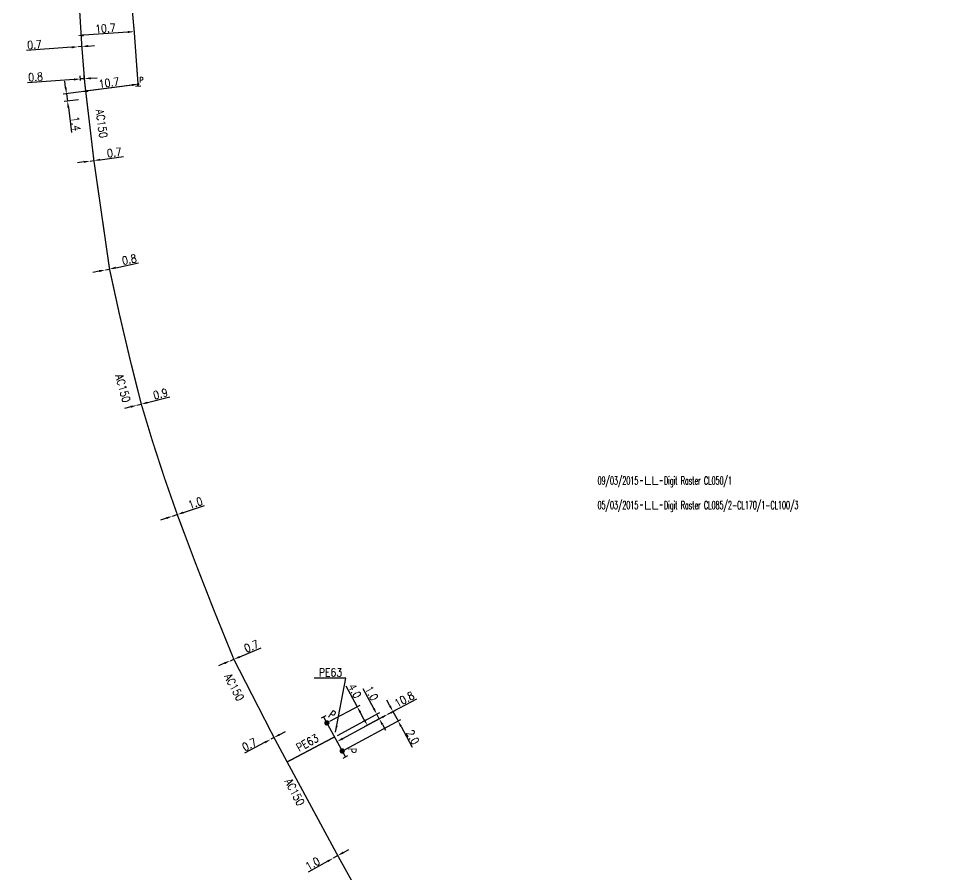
# Model space of a CAD drawing. Header units: millimetres. Extents: x 149996 to 151004, y 126998 to 128018.
# Drawn here: x 150401.1 to 150577.7, y 127441.6 to 127601.9 of the extents above; entities that cross this region are included whole.
import ezdxf
from ezdxf.enums import TextEntityAlignment as Align

# ---------------------------------------------------------------- set-up
doc = ezdxf.new("R2010")
doc.units = ezdxf.units.MM
doc.header["$PDMODE"] = 34
doc.linetypes.add('L_25_AP', pattern=[2000, 1000, 1000])
doc.linetypes.add('L_25_PE', pattern=[2000, 1000, 1000])
doc.layers.get('0').update_dxf_attribs({"linetype": 'CONTINUOUS'})
doc.layers.get('DEFPOINTS').update_dxf_attribs({"linetype": 'CONTINUOUS'})
for name, color, linetype in [('L_150', 1, 'CONTINUOUS'), ('L_300', 7, 'CONTINUOUS'), ('L_340', 7, 'CONTINUOUS')]:
    doc.layers.add(name, color=color, linetype=linetype)
doc.styles.add('G_ROMANS', font='ROMANS.SHX', dxfattribs={"width": 0.75})
doc.styles.get("Standard").update_dxf_attribs({"font": 'romans.shx', "width": 0.85})
doc.dimstyles.get("Standard").update_dxf_attribs({"dimtxt": 1.5, "dimasz": 1.2, "dimexe": 0.625, "dimexo": 0.625, "dimgap": 0.25, "dimtad": 1, "dimdec": 1, "dimzin": 0, "dimdsep": 46, "dimtxsty": 'Standard', "dimcen": -0.5, "dimadec": 0, "dimazin": 0, "dimtfac": 1, "dimtdec": 1, "dimtmove": 0, "dimatfit": 3, "dimfxl": 0, "dimtolj": 1, "dimtzin": 0, "dimarcsym": 0})

# ---------------------------------------------------------------- blocks, each defined once
blk = doc.blocks.new('GIS_MODF')
at = {"color": 0, "linetype": 'Continuous', "flags": 128}
for points in [[(-2.18, -0.01), (-1.68, -0.01)], [(1.52, -0.01), (2.02, -0.01)]]:
    blk.add_lwpolyline(points, dxfattribs=at)
at = {"color": 0, "linetype": 'Continuous', "width": 0.5}
blk.add_attdef('DATE', text='', height=1.5, dxfattribs=at).set_placement((-2.5, -0.8), align=Align.RIGHT)
at = {"color": 0, "linetype": 'Continuous', "width": 1.771291}
blk.add_attdef('USER', text='', height=1.5, dxfattribs=at).set_placement((-1.51, -0.8), (1.28, -0.8), align=Align.FIT)
at = {"color": 0, "linetype": 'Continuous', "width": 0.5}
blk.add_attdef('DESC', (2.29, -0.8), '', height=1.5, dxfattribs=at)
blk = doc.blocks.new('*D834')
at = {"layer": 'DEFPOINTS', "color": 0, "linetype": 'Continuous', "transparency": 16777216}
for p in [(150412.2, 127596.65), (150412.2, 127596.65), (150412.9, 127596.7)]:
    blk.add_point(p, dxfattribs=at)
at = {"layer": 'L_150', "color": 0, "linetype": 'Continuous', "lineweight": -2, "transparency": 16777216}
for p, q in [((150414.1, 127596.79), (150415.29, 127596.87)), ((150411, 127596.56), (150402.52, 127595.93)), ((150412.9, 127596.7), (150412.2, 127596.65))]:
    blk.add_line(p, q, dxfattribs=at)
at = {"layer": 'L_150', "color": 0, "linetype": 'Continuous', "transparency": 16777216}
for points in [[(150414.08, 127596.99), (150414.11, 127596.59), (150412.9, 127596.7)], [(150410.99, 127596.76), (150411.02, 127596.36), (150412.2, 127596.65)]]:
    blk.add_solid(points, dxfattribs=at)
at = {"layer": 'L_150', "color": 0, "linetype": 'Continuous', "transparency": 16777216, "insert": (150404.03, 127597.05), "char_height": 1.5, "attachment_point": 5, "rotation": 4.2062}
blk.add_mtext('\\A1;0.7', dxfattribs=at)
blk = doc.blocks.new('*D835')
at = {"layer": 'DEFPOINTS', "color": 0, "linetype": 'Continuous', "transparency": 16777216}
for p in [(150412.64, 127590.62), (150413.46, 127589.75), (150412.71, 127589.7)]:
    blk.add_point(p, dxfattribs=at)
at = {"layer": 'L_150', "color": 0, "linetype": 'Continuous', "lineweight": -2, "transparency": 16777216}
for p, q in [((150411.45, 127590.53), (150402.73, 127589.89)), ((150412.67, 127590.32), (150412.6, 127591.24)), ((150413.39, 127590.67), (150412.64, 127590.62)), ((150413.41, 127590.37), (150413.35, 127591.29)), ((150414.59, 127590.76), (150415.79, 127590.85))]:
    blk.add_line(p, q, dxfattribs=at)
at = {"layer": 'L_150', "color": 0, "linetype": 'Continuous', "transparency": 16777216}
for points in [[(150411.43, 127590.73), (150411.46, 127590.33), (150412.64, 127590.62)], [(150414.57, 127590.96), (150414.6, 127590.56), (150413.39, 127590.67)]]:
    blk.add_solid(points, dxfattribs=at)
at = {"layer": 'L_150', "color": 0, "linetype": 'Continuous', "transparency": 16777216, "insert": (150404.23, 127591), "char_height": 1.5, "attachment_point": 5, "rotation": 4.2062}
blk.add_mtext('\\A1;0.8', dxfattribs=at)
blk = doc.blocks.new('*D836')
at = {"layer": 'DEFPOINTS', "color": 0, "linetype": 'Continuous', "transparency": 16777216}
for p in [(150414.46, 127575.24), (150414.46, 127575.24), (150415.16, 127575.33)]:
    blk.add_point(p, dxfattribs=at)
at = {"layer": 'L_150', "color": 0, "linetype": 'Continuous', "lineweight": -2, "transparency": 16777216}
for p, q in [((150416.35, 127575.48), (150420.68, 127576.06)), ((150413.27, 127575.08), (150412.08, 127574.92)), ((150414.46, 127575.24), (150415.16, 127575.33))]:
    blk.add_line(p, q, dxfattribs=at)
at = {"layer": 'L_150', "color": 0, "linetype": 'Continuous', "transparency": 16777216}
for points in [[(150416.32, 127575.68), (150416.37, 127575.29), (150415.16, 127575.33)], [(150413.25, 127575.28), (150413.3, 127574.88), (150414.46, 127575.24)]]:
    blk.add_solid(points, dxfattribs=at)
at = {"layer": 'L_150', "color": 0, "linetype": 'Continuous', "transparency": 16777216, "insert": (150418.98, 127576.84), "char_height": 1.5, "attachment_point": 5, "rotation": 7.5031}
blk.add_mtext('\\A1;0.7', dxfattribs=at)
blk = doc.blocks.new('*D837')
at = {"layer": 'DEFPOINTS', "color": 0, "linetype": 'Continuous', "transparency": 16777216}
for p in [(150417.31, 127554.84), (150417.31, 127554.84), (150418.09, 127555)]:
    blk.add_point(p, dxfattribs=at)
at = {"layer": 'L_150', "color": 0, "linetype": 'Continuous', "lineweight": -2, "transparency": 16777216}
for p, q in [((150416.13, 127554.59), (150414.96, 127554.35)), ((150417.31, 127554.84), (150418.09, 127555)), ((150419.26, 127555.25), (150423.54, 127556.14))]:
    blk.add_line(p, q, dxfattribs=at)
at = {"layer": 'L_150', "color": 0, "linetype": 'Continuous', "transparency": 16777216}
for points in [[(150416.09, 127554.79), (150416.17, 127554.4), (150417.31, 127554.84)], [(150419.22, 127555.44), (150419.31, 127555.05), (150418.09, 127555)]]:
    blk.add_solid(points, dxfattribs=at)
at = {"layer": 'L_150', "color": 0, "linetype": 'Continuous', "transparency": 16777216, "insert": (150421.79, 127556.79), "char_height": 1.5, "attachment_point": 5, "rotation": 11.7753}
blk.add_mtext('\\A1;0.8', dxfattribs=at)
blk = doc.blocks.new('*D838')
at = {"layer": 'DEFPOINTS', "color": 0, "linetype": 'Continuous', "transparency": 16777216}
for p in [(150423.21, 127529.46), (150423.21, 127529.46), (150424.04, 127529.67)]:
    blk.add_point(p, dxfattribs=at)
at = {"layer": 'L_150', "color": 0, "linetype": 'Continuous', "lineweight": -2, "transparency": 16777216}
for p, q in [((150425.2, 127529.97), (150429.38, 127531.03)), ((150422.05, 127529.17), (150420.89, 127528.87)), ((150423.21, 127529.46), (150424.04, 127529.67))]:
    blk.add_line(p, q, dxfattribs=at)
at = {"layer": 'L_150', "color": 0, "linetype": 'Continuous', "transparency": 16777216}
for points in [[(150425.15, 127530.16), (150425.25, 127529.77), (150424.04, 127529.67)], [(150422, 127529.36), (150422.1, 127528.97), (150423.21, 127529.46)]]:
    blk.add_solid(points, dxfattribs=at)
at = {"layer": 'L_150', "color": 0, "linetype": 'Continuous', "transparency": 16777216, "insert": (150427.63, 127531.61), "char_height": 1.5, "attachment_point": 5, "rotation": 14.2206}
blk.add_mtext('\\A1;0.9', dxfattribs=at)
blk = doc.blocks.new('*D839')
at = {"layer": 'DEFPOINTS', "color": 0, "linetype": 'Continuous', "transparency": 16777216}
for p in [(150429.88, 127508.68), (150429.88, 127508.68), (150430.78, 127508.98)]:
    blk.add_point(p, dxfattribs=at)
at = {"layer": 'L_150', "color": 0, "linetype": 'Continuous', "lineweight": -2, "transparency": 16777216}
for p, q in [((150431.92, 127509.36), (150435.9, 127510.68)), ((150429.88, 127508.68), (150430.78, 127508.98)), ((150428.74, 127508.3), (150427.61, 127507.92))]:
    blk.add_line(p, q, dxfattribs=at)
at = {"layer": 'L_150', "color": 0, "linetype": 'Continuous', "transparency": 16777216}
for points in [[(150428.68, 127508.49), (150428.81, 127508.11), (150429.88, 127508.68)], [(150431.86, 127509.55), (150431.99, 127509.17), (150430.78, 127508.98)]]:
    blk.add_solid(points, dxfattribs=at)
at = {"layer": 'L_150', "color": 0, "linetype": 'Continuous', "transparency": 16777216, "insert": (150434.16, 127511.16), "char_height": 1.5, "attachment_point": 5, "rotation": 18.4354}
blk.add_mtext('\\A1;1.0', dxfattribs=at)
blk = doc.blocks.new('*D840')
at = {"layer": 'DEFPOINTS', "color": 0, "linetype": 'Continuous', "transparency": 16777216}
for p in [(150440.74, 127481.58), (150440.74, 127481.58), (150441.38, 127481.85)]:
    blk.add_point(p, dxfattribs=at)
at = {"layer": 'L_150', "color": 0, "linetype": 'Continuous', "lineweight": -2, "transparency": 16777216}
for p, q in [((150442.49, 127482.31), (150446.52, 127483.99)), ((150439.63, 127481.12), (150438.52, 127480.65)), ((150440.74, 127481.58), (150441.38, 127481.85))]:
    blk.add_line(p, q, dxfattribs=at)
at = {"layer": 'L_150', "color": 0, "linetype": 'Continuous', "transparency": 16777216}
for points in [[(150442.41, 127482.49), (150442.57, 127482.12), (150441.38, 127481.85)], [(150439.55, 127481.3), (150439.71, 127480.93), (150440.74, 127481.58)]]:
    blk.add_solid(points, dxfattribs=at)
at = {"layer": 'L_150', "color": 0, "linetype": 'Continuous', "transparency": 16777216, "insert": (150444.68, 127484.3), "char_height": 1.5, "attachment_point": 5, "rotation": 22.649}
blk.add_mtext('\\A1;0.7', dxfattribs=at)
blk = doc.blocks.new('*D841')
at = {"layer": 'DEFPOINTS', "color": 0, "linetype": 'Continuous', "transparency": 16777216}
for p in [(150448.29, 127466.85), (150448.29, 127466.85), (150448.91, 127467.18)]:
    blk.add_point(p, dxfattribs=at)
at = {"layer": 'L_150', "color": 0, "linetype": 'Continuous', "lineweight": -2, "transparency": 16777216}
for p, q in [((150449.97, 127467.74), (150451.03, 127468.31)), ((150447.23, 127466.29), (150443.37, 127464.23)), ((150448.91, 127467.18), (150448.29, 127466.85))]:
    blk.add_line(p, q, dxfattribs=at)
at = {"layer": 'L_150', "color": 0, "linetype": 'Continuous', "transparency": 16777216}
for points in [[(150449.87, 127467.92), (150450.06, 127467.57), (150448.91, 127467.18)], [(150447.14, 127466.46), (150447.32, 127466.11), (150448.29, 127466.85)]]:
    blk.add_solid(points, dxfattribs=at)
at = {"layer": 'L_150', "color": 0, "linetype": 'Continuous', "transparency": 16777216, "insert": (150444.3, 127465.86), "char_height": 1.5, "attachment_point": 5, "rotation": 28.0261}
blk.add_mtext('\\A1;0.7', dxfattribs=at)
blk = doc.blocks.new('*D842')
at = {"layer": 'DEFPOINTS', "color": 0, "linetype": 'Continuous', "transparency": 16777216}
for p in [(150470.24, 127471.54), (150470.24, 127471.54), (150460.73, 127466.42)]:
    blk.add_point(p, dxfattribs=at)
at = {"layer": 'L_150', "color": 0, "linetype": 'Continuous', "lineweight": -2, "transparency": 16777216}
for p, q in [((150470.24, 127471.54), (150475.66, 127474.46)), ((150461.79, 127466.99), (150469.18, 127470.98))]:
    blk.add_line(p, q, dxfattribs=at)
at = {"layer": 'L_150', "color": 0, "linetype": 'Continuous', "transparency": 16777216}
for points in [[(150469.09, 127471.15), (150469.28, 127470.8), (150470.24, 127471.54)], [(150461.69, 127467.17), (150461.88, 127466.81), (150460.73, 127466.42)]]:
    blk.add_solid(points, dxfattribs=at)
at = {"layer": 'L_150', "color": 0, "linetype": 'Continuous', "transparency": 16777216, "insert": (150473.33, 127474.35), "char_height": 1.5, "attachment_point": 5, "rotation": 28.3245}
blk.add_mtext('\\A1;10.8', dxfattribs=at)
blk = doc.blocks.new('*D843')
at = {"layer": 'DEFPOINTS', "color": 0, "linetype": 'Continuous', "transparency": 16777216}
for p in [(150470.24, 127471.54), (150458.81, 127469.93), (150466.38, 127469.47)]:
    blk.add_point(p, dxfattribs=at)
at = {"layer": 'L_300', "color": 0, "linetype": 'Continuous', "lineweight": -2, "transparency": 16777216}
for p, q in [((150464.48, 127472.99), (150462.41, 127476.83)), ((150459.36, 127470.23), (150465.03, 127473.28)), ((150465.81, 127470.52), (150465.05, 127471.93)), ((150469.69, 127471.25), (150465.83, 127469.17))]:
    blk.add_line(p, q, dxfattribs=at)
at = {"layer": 'L_300', "color": 0, "linetype": 'Continuous', "transparency": 16777216}
for points in [[(150465.23, 127472.03), (150464.88, 127471.84), (150464.48, 127472.99)], [(150465.99, 127470.62), (150465.64, 127470.43), (150466.38, 127469.47)]]:
    blk.add_solid(points, dxfattribs=at)
at = {"layer": 'L_300', "color": 0, "linetype": 'Continuous', "transparency": 16777216, "insert": (150464.04, 127475.91), "char_height": 1.5, "attachment_point": 5, "rotation": 298.3245}
blk.add_mtext('\\A1;4.0', dxfattribs=at)
blk = doc.blocks.new('*D844')
at = {"layer": 'DEFPOINTS', "color": 0, "linetype": 'Continuous', "transparency": 16777216}
for p in [(150470.24, 127471.54), (150471.19, 127472.06), (150461.69, 127464.67)]:
    blk.add_point(p, dxfattribs=at)
at = {"layer": 'L_300', "color": 0, "linetype": 'Continuous', "lineweight": -2, "transparency": 16777216}
for p, q in [((150470.62, 127473.11), (150470.05, 127474.17)), ((150470.79, 127471.84), (150471.74, 127472.35)), ((150471.19, 127472.06), (150472.14, 127470.3)), ((150462.24, 127464.96), (150472.69, 127470.59)), ((150472.71, 127469.24), (150474.78, 127465.39))]:
    blk.add_line(p, q, dxfattribs=at)
at = {"layer": 'L_300', "color": 0, "linetype": 'Continuous', "transparency": 16777216}
for points in [[(150470.8, 127473.21), (150470.45, 127473.02), (150471.19, 127472.06)], [(150472.89, 127469.34), (150472.53, 127469.15), (150472.14, 127470.3)]]:
    blk.add_solid(points, dxfattribs=at)
at = {"layer": 'L_300', "color": 0, "linetype": 'Continuous', "transparency": 16777216, "insert": (150474.91, 127467.26), "char_height": 1.5, "attachment_point": 5, "rotation": 298.3245}
blk.add_mtext('\\A1;2.0', dxfattribs=at)
blk = doc.blocks.new('*D845')
at = {"layer": 'DEFPOINTS', "color": 0, "linetype": 'Continuous', "transparency": 16777216}
for p in [(150470.24, 127471.54), (150468.64, 127470.68), (150460.25, 127467.3)]:
    blk.add_point(p, dxfattribs=at)
at = {"layer": 'L_150', "color": 0, "linetype": 'Continuous', "lineweight": -2, "transparency": 16777216}
for p, q in [((150467.6, 127472.62), (150465.61, 127476.31)), ((150460.8, 127467.59), (150468.72, 127471.86)), ((150468.64, 127470.68), (150468.17, 127471.56)), ((150469.69, 127471.25), (150468.09, 127470.39)), ((150469.21, 127469.63), (150469.78, 127468.57))]:
    blk.add_line(p, q, dxfattribs=at)
at = {"layer": 'L_150', "color": 0, "linetype": 'Continuous', "transparency": 16777216}
for points in [[(150467.78, 127472.72), (150467.42, 127472.53), (150468.17, 127471.56)], [(150469.39, 127469.72), (150469.04, 127469.53), (150468.64, 127470.68)]]:
    blk.add_solid(points, dxfattribs=at)
at = {"layer": 'L_150', "color": 0, "linetype": 'Continuous', "transparency": 16777216, "insert": (150467.2, 127475.47), "char_height": 1.5, "attachment_point": 5, "rotation": 298.3245}
blk.add_mtext('\\A1;1.0', dxfattribs=at)
blk = doc.blocks.new('*D848')
at = {"layer": 'DEFPOINTS', "color": 0, "linetype": 'Continuous', "transparency": 16777216}
for p in [(150460.85, 127445.05), (150460.02, 127444.58), (150460.02, 127444.58)]:
    blk.add_point(p, dxfattribs=at)
at = {"layer": 'L_150', "color": 0, "linetype": 'Continuous', "lineweight": -2, "transparency": 16777216}
for p, q in [((150460.85, 127445.05), (150460.02, 127444.58)), ((150461.9, 127445.63), (150462.94, 127446.22)), ((150458.98, 127443.99), (150455.33, 127441.93))]:
    blk.add_line(p, q, dxfattribs=at)
at = {"layer": 'L_150', "color": 0, "linetype": 'Continuous', "transparency": 16777216}
for points in [[(150461.8, 127445.81), (150462, 127445.46), (150460.85, 127445.05)], [(150458.88, 127444.16), (150459.08, 127443.82), (150460.02, 127444.58)]]:
    blk.add_solid(points, dxfattribs=at)
at = {"layer": 'L_150', "color": 0, "linetype": 'Continuous', "transparency": 16777216, "insert": (150456.14, 127443.54), "char_height": 1.5, "attachment_point": 5, "rotation": 29.3876}
blk.add_mtext('\\A1;1.0', dxfattribs=at)
blk = doc.blocks.new('L_300_12')
at = {"color": 0, "linetype": 'Continuous', "const_width": 0.497, "flags": 128}
blk.add_lwpolyline([(-0.25, 0, 1), (0.25, 0, 1)], format="xyb", close=True, dxfattribs=at)
at = {"color": 0, "linetype": 'Continuous', "style": 'G_ROMANS', "width": 0.75}
blk.add_text('P', height=1.5, dxfattribs=at).set_placement((0, 1.85), align=Align.MIDDLE)
at = {"color": 0, "linetype": 'Continuous', "style": 'G_ROMANS', "width": 0.75, "flags": 3}
for tag, p in [('DEF_LEG', (0, -5)), ('DEF_COUP', (0, -7.5)), ('DEF_TYPE', (0, -10))]:
    blk.add_attdef(tag, text='', height=1.2, dxfattribs=at).set_placement(p, align=Align.MIDDLE)
blk = doc.blocks.new('L_340_07')
at = {"color": 0, "linetype": 'Continuous', "const_width": 0.25, "flags": 128}
blk.add_lwpolyline([(0, 0), (1.25, 0)], dxfattribs=at)
at = {"color": 0, "linetype": 'Continuous', "flags": 128}
blk.add_lwpolyline([(1.25, -0.5), (1.25, 0.5)], dxfattribs=at)
at = {"color": 0, "linetype": 'Continuous', "style": 'G_ROMANS', "width": 0.75, "flags": 3}
for tag, p in [('DEF_LEG', (0.72, -3.47)), ('DEF_COUP', (0.72, -5.97)), ('DEF_TYPE', (0.72, -8.47))]:
    blk.add_attdef(tag, text='', height=1.2, dxfattribs=at).set_placement(p, align=Align.MIDDLE)
blk = doc.blocks.new('*D1397')
at = {"layer": 'DEFPOINTS', "color": 0, "linetype": 'Continuous', "transparency": 16777216}
for p in [(150423.43, 127589.64), (150410.21, 127586.46), (150412.92, 127586.83)]:
    blk.add_point(p, dxfattribs=at)
at = {"layer": 'L_300', "color": 0, "linetype": 'Continuous', "lineweight": -2, "transparency": 16777216}
for p, q in [((150409.87, 127589.04), (150409.71, 127590.23)), ((150422.81, 127589.55), (150409.41, 127587.77)), ((150412.3, 127586.74), (150409.59, 127586.38)), ((150410.03, 127587.85), (150410.21, 127586.46)), ((150410.37, 127585.27), (150410.99, 127580.59))]:
    blk.add_line(p, q, dxfattribs=at)
at = {"layer": 'L_300', "color": 0, "linetype": 'Continuous', "transparency": 16777216}
for points in [[(150410.07, 127589.07), (150409.67, 127589.01), (150410.03, 127587.85)], [(150410.57, 127585.3), (150410.17, 127585.25), (150410.21, 127586.46)]]:
    blk.add_solid(points, dxfattribs=at)
at = {"layer": 'L_300', "color": 0, "linetype": 'Continuous', "transparency": 16777216, "insert": (150411.78, 127582.24), "char_height": 1.5, "attachment_point": 5, "rotation": 277.5914}
blk.add_mtext('\\A1;1.4', dxfattribs=at)
blk = doc.blocks.new('*D1398')
at = {"layer": 'DEFPOINTS', "color": 0, "linetype": 'Continuous', "transparency": 16777216}
for p in [(150412.82, 127588.22), (150412.82, 127588.22), (150423.43, 127589.64)]:
    blk.add_point(p, dxfattribs=at)
at = {"layer": 'L_300', "color": 0, "linetype": 'Continuous', "lineweight": -2, "transparency": 16777216}
blk.add_line((150422.24, 127589.48), (150414.01, 127588.38), dxfattribs=at)
at = {"layer": 'L_300', "color": 0, "linetype": 'Continuous', "transparency": 16777216}
for points in [[(150413.98, 127588.58), (150414.04, 127588.18), (150412.82, 127588.22)], [(150422.21, 127589.68), (150422.26, 127589.28), (150423.43, 127589.64)]]:
    blk.add_solid(points, dxfattribs=at)
at = {"layer": 'L_300', "color": 0, "linetype": 'Continuous', "transparency": 16777216, "insert": (150417.99, 127589.92), "char_height": 1.5, "attachment_point": 5, "rotation": 7.5914}
blk.add_mtext('\\A1;10.7', dxfattribs=at)
blk = doc.blocks.new('*D1400')
at = {"layer": 'DEFPOINTS', "color": 0, "linetype": 'Continuous', "transparency": 16777216}
for p in [(150412.05, 127598.72), (150412.05, 127598.72), (150422.72, 127599.5)]:
    blk.add_point(p, dxfattribs=at)
at = {"layer": 'L_150', "color": 0, "linetype": 'Continuous', "lineweight": -2, "transparency": 16777216}
blk.add_line((150421.52, 127599.41), (150413.25, 127598.81), dxfattribs=at)
at = {"layer": 'L_150', "color": 0, "linetype": 'Continuous', "transparency": 16777216}
for points in [[(150413.23, 127599.01), (150413.26, 127598.61), (150412.05, 127598.72)], [(150421.51, 127599.61), (150421.54, 127599.22), (150422.72, 127599.5)]]:
    blk.add_solid(points, dxfattribs=at)
at = {"layer": 'L_150', "color": 0, "linetype": 'Continuous', "transparency": 16777216, "insert": (150417.31, 127600.11), "char_height": 1.5, "attachment_point": 5, "rotation": 4.2062}
blk.add_mtext('\\A1;10.7', dxfattribs=at)
blk = doc.blocks.new('G_300_12')
at = {"color": 0, "linetype": 'Continuous', "const_width": 0.248, "flags": 128}
blk.add_lwpolyline([(-0.13, 0, 1), (0.13, 0, 1)], format="xyb", close=True, dxfattribs=at)
at = {"linetype": 'Continuous', "style": 'G_ROMANS', "width": 0.75}
blk.add_attdef('P', text='', height=1, dxfattribs=at).set_placement((0, 1.24), align=Align.MIDDLE_CENTER)
at = {"color": 0, "linetype": 'Continuous', "width": 0.75, "flags": 3}
for tag, p in [('DEF_LEG', (0, -5)), ('DEF_COUP', (0, -7.5)), ('DEF_TYPE', (0, -10))]:
    blk.add_attdef(tag, text='', height=1.2, dxfattribs=at).set_placement(p, align=Align.MIDDLE)
blk = doc.blocks.new('G_340_07')
at = {"color": 0, "linetype": 'Continuous', "const_width": 0.25, "flags": 128}
blk.add_lwpolyline([(0, 0), (0.35, 0)], dxfattribs=at)
at = {"color": 0, "linetype": 'Continuous', "flags": 128}
blk.add_lwpolyline([(0.35, -0.5), (0.35, 0.5)], dxfattribs=at)
at = {"color": 0, "linetype": 'Continuous', "width": 0.75, "flags": 3}
for tag, p in [('DEF_LEG', (0, -5)), ('DEF_COUP', (0, -7.5)), ('DEF_TYPE', (0, -10))]:
    blk.add_attdef(tag, text='', height=1.2, dxfattribs=at).set_placement(p, align=Align.MIDDLE)

msp = doc.modelspace()

# ---------------------------------------------------------------- linework, layer by layer
at = {"layer": 'L_150', "linetype": 'L_25_AP', "const_width": 0.25, "flags": 128}
msp.add_lwpolyline([(150430.08, 127318.89), (150432.1, 127319.98), (150439.26, 127323.86), (150443.74, 127326.25), (150454.12, 127332.06), (150463.94, 127337.8), (150470.61, 127341.74), (150475.73, 127344.9), (150481.13, 127348.15), (150482.13, 127348.18), (150482.52, 127349.02), (150486.78, 127351.93), (150493.82, 127356.52), (150501.66, 127362.35), (150501.69, 127364.18), (150501.64, 127369.69), (150500.3, 127371.95), (150496.25, 127379.14), (150487.11, 127396.42), (150473.27, 127422.67), (150472.33, 127424.39), (150460.85, 127445.05), (150451.37, 127462.61), (150448.91, 127467.18), (150441.38, 127481.85, -0.009984), (150430.78, 127508.98, -0.01616), (150424.04, 127529.67, -0.011762), (150418.09, 127555), (150415.16, 127575.33), (150413.46, 127589.75), (150412.9, 127596.7), (150412.23, 127607.71), (150410.85, 127624.92), (150410.51, 127631.21), (150410.41, 127632.2), (150410.35, 127633.18), (150409.2, 127648.37), (150407.43, 127671.93), (150404.97, 127698.01), (150404.8, 127699.82), (150403.4, 127714.14), (150402.6, 127724.19), (150401.64, 127735.37), (150400.94, 127745.32), (150398.25, 127777.12), (150397.64, 127786.23), (150395.69, 127808.62), (150393.01, 127849.05), (150391.97, 127860.05), (150392.17, 127860.77), (150391.99, 127863.77), (150385.89, 127934.53), (150380.69, 128000)], format="xyb", dxfattribs=at)
at = {"layer": 'L_150', "linetype": 'L_25_PE', "flags": 128}
msp.add_lwpolyline([(150423.43, 127589.64, 0.25, 0.25, 0), (150422.72, 127599.5, 0.25, 0.25, 0), (150422.15, 127605.63, 0.25, 0.25, 0), (150421.12, 127619.69, 0.25, 0.25, 0), (150420.19, 127632.34, 0.25, 0.25, 0), (150420.19, 127632.34, 0.25, 0.25, 0), (150420.22, 127635.92, 0.25, 0.25, -0.146953), (150422.86, 127644.88, 0.25, 0.25, -0.106645), (150426.6, 127648.16, 0.25, 0.25, 0), (150438.52, 127654.84, 0.25, 0.25, 0), (150454.91, 127663.82, 0.25, 0.25, 0), (150476.97, 127675.91, 0.25, 0.25, 0), (150480.85, 127674.14, 0.25, 0.25, 0), (150483.02, 127675.33, 0.25, 0.25, 0), (150490.73, 127679.59, 0.25, 0.25, 0), (150510.65, 127690.44, 0.25, 0.25, 0), (150511.69, 127689.57, 0.25, 0.25, 0), (150512.49, 127690, 0.25, 0.25, 0), (150513.48, 127690.53, 0.25, 0.25, 0), (150513.29, 127691.88, 0.25, 0.25, 0), (150517.97, 127694.46, 0.25, 0.25, 0), (150538.96, 127705.83, 0.25, 0.25, 0), (150545.52, 127709.4, 0.25, 0.25, 0), (150546.37, 127708.77, 0.25, 0.25, 0), (150547.46, 127709.37, 0.25, 0.25, 0), (150548.68, 127710.03, 0.25, 0.25, 0), (150548.61, 127711.08, 0.25, 0.25, 0), (150553.85, 127713.93, 0.25, 0.25, 0), (150554.63, 127716.5, 0.25, 0.25, 0), (150555.36, 127718.98, 0.25, 0.25, 0), (150556.62, 127719.77, 0.25, 0.25, -0.205739), (150568.56, 127721.02, 0.25, 0.25, -0.120064), (150574.73, 127717.31, 0.25, 0.25, -0.16577), (150577.51, 127707.33, 0.25, 0.25, 0), (150576.18, 127689.17, 0.25, 0.25, 0), (150576.18, 127689.17, 0, 0, 0)], format="xyseb", dxfattribs=at)
at = {"layer": 'L_150', "linetype": 'L_25_PE', "const_width": 0.25, "flags": 128}
for points in [[(150458.81, 127469.93), (150460.25, 127467.3), (150460.73, 127466.42), (150461.69, 127464.67)], [(150460.25, 127467.3), (150451.37, 127462.61)]]:
    msp.add_lwpolyline(points, dxfattribs=at)

# ---------------------------------------------------------------- block references
at = {"layer": 'L_150', "linetype": 'Continuous'}
ref = msp.add_blockref('GIS_MODF', (150519.68, 127515.39), dxfattribs=at)
ref.add_attrib('DATE', '09/03/2015', dxfattribs={"layer": '0', "color": 0, "linetype": 'Continuous', "height": 1.5, "width": 0.5}).set_placement((150517.18, 127514.59), align=Align.RIGHT)
ref.add_attrib('USER', 'LL', dxfattribs={"layer": '0', "color": 0, "linetype": 'Continuous', "height": 1.5, "width": 1.180861}).set_placement((150518.17, 127514.59), (150520.96, 127514.59), align=Align.FIT)
ref.add_attrib('DESC', 'Digit Raster CL050/1', (150521.97, 127514.59), dxfattribs={"layer": '0', "color": 0, "linetype": 'Continuous', "height": 1.5, "width": 0.5})
ref = msp.add_blockref('GIS_MODF', (150519.68, 127510.8), dxfattribs=at)
ref.add_attrib('DATE', '05/03/2015', dxfattribs={"layer": '0', "color": 0, "linetype": 'Continuous', "height": 1.5, "width": 0.5}).set_placement((150517.18, 127510), align=Align.RIGHT)
ref.add_attrib('USER', 'LL', dxfattribs={"layer": '0', "color": 0, "linetype": 'Continuous', "height": 1.5, "width": 1.180861}).set_placement((150518.17, 127510), (150520.96, 127510), align=Align.FIT)
ref.add_attrib('DESC', 'Digit Raster CL085/2-CL170/1-CL100/3', (150521.97, 127510), dxfattribs={"layer": '0', "color": 0, "linetype": 'Continuous', "height": 1.5, "width": 0.5})
at = {"layer": 'L_300'}
for name, p, rotation in [('G_340_07', (150423.43, 127589.64), 273.4567985539443), ('L_300_12', (150458.81, 127469.93), 326.9784253863819), ('L_300_12', (150461.69, 127464.67), 272.163538646115)]:
    msp.add_blockref(name, p, dxfattribs=dict(at, rotation=rotation))
ref = msp.add_blockref('G_300_12', (150423.43, 127589.64), dxfattribs=dict(at, rotation=7.591436818424881))
ref.add_attrib('P', 'P', dxfattribs={"layer": '0', "linetype": 'Continuous', "height": 1, "style": 'G_ROMANS', "width": 0.75}).set_placement((150424.07, 127590.45), align=Align.MIDDLE_CENTER)
at = {"layer": 'L_340'}
for p, rotation in [((150458.81, 127469.93), 118.693265545991), ((150461.69, 127464.67), 298.693265545991)]:
    msp.add_blockref('L_340_07', p, dxfattribs=dict(at, rotation=rotation))

# ---------------------------------------------------------------- texts
at = {"layer": 'L_150', "linetype": 'Continuous', "width": 0.85}
for s, rotation, p in [('AC150', 277.5914, (150415.5, 127584.84)), ('AC150', 286.1511, (150419.11, 127535.05)), ('AC150', 297.8194, (150439.53, 127478.66)), ('PE63', 28.4637, (150453.6, 127464.5)), ('AC150', 297.8194, (150450.85, 127459))]:
    msp.add_text(s, height=1.5, rotation=rotation, dxfattribs=at).set_placement(p)
at = {"layer": 'L_150', "linetype": 'Continuous', "insert": (150461.68, 127478.63), "char_height": 1.5, "attachment_point": 9}
msp.add_mtext('PE63', dxfattribs=at)

# ---------------------------------------------------------------- dimensions: what is measured, and where the dimension line sits
at = {"layer": 'L_150', "linetype": 'Continuous'}
dim = msp.add_linear_dim(base=(150412.05, 127598.72), p1=(150422.72, 127599.5), p2=(150412.05, 127598.72), angle=4.2062, dimstyle='Standard', override={"dimatfit": 0}, dxfattribs=at)
dim.commit()
dim.dimension.update_dxf_attribs({"geometry": '*D1400', "text_midpoint": (150417.38, 127599.11), "dimtype": 160})
for base, p1, p2, angle, picture, middle in [((150412.2, 127596.65), (150412.9, 127596.7), (150412.2, 127596.65), 4.2062, '*D834', (150404.1, 127596.05)), ((150412.644538, 127590.61522), (150413.460089, 127589.751444), (150412.71211, 127589.696434), 4.206221, '*D835', (150404.306821, 127590.002027)), ((150414.46, 127575.24), (150415.16, 127575.33), (150414.46, 127575.24), 7.5031, '*D836', (150419.11, 127575.85)), ((150417.31, 127554.84), (150418.09, 127555), (150417.31, 127554.84), 11.7753, '*D837', (150421.99, 127555.82)), ((150423.2142, 127529.4626), (150424.0382, 127529.6715), (150423.2142, 127529.4626), 14.2206, '*D838', (150427.8724, 127530.6431)), ((150429.8823, 127508.6762), (150430.7836, 127508.9767), (150429.8823, 127508.6762), 18.4354, '*D839', (150434.4783, 127510.2083)), ((150440.74, 127481.58), (150441.38, 127481.85), (150440.74, 127481.58), 22.649, '*D840', (150445.06, 127483.38)), ((150468.64, 127470.68), (150460.25, 127467.3), (150470.24, 127471.54), 118.3245, '*D845', (150466.32, 127474.99)), ((150470.24, 127471.54), (150460.73, 127466.42), (150470.24, 127471.54), 208.3245, '*D842', (150473.81, 127473.47)), ((150448.29, 127466.85), (150448.91, 127467.18), (150448.29, 127466.85), 28.0261, '*D841', (150444.77, 127464.98)), ((150460.02, 127444.58), (150460.85, 127445.05), (150460.02, 127444.58), 29.3876, '*D848', (150456.63, 127442.67))]:
    dim = msp.add_linear_dim(base=base, p1=p1, p2=p2, angle=angle, dimstyle='Standard', dxfattribs=at)
    dim.commit()
    dim.dimension.update_dxf_attribs({"geometry": picture, "text_midpoint": middle, "dimtype": 160})
at = {"layer": 'L_300', "linetype": 'Continuous'}
for base, p2, angle, picture, middle in [((150410.21, 127586.46), (150412.92, 127586.83), 97.5914, '*D1397', (150410.79, 127582.11)), ((150412.82, 127588.22), (150412.82, 127588.22), 7.5914, '*D1398', (150418.12, 127588.93))]:
    dim = msp.add_linear_dim(base=base, p1=(150423.43, 127589.64), p2=p2, angle=angle, dimstyle='Standard', override={"dimatfit": 0}, dxfattribs=at)
    dim.commit()
    dim.dimension.update_dxf_attribs({"geometry": picture, "text_midpoint": middle, "dimtype": 160})
for base, p1, angle, picture, middle in [((150466.38, 127469.47), (150458.81, 127469.93), 118.3245, '*D843', (150463.16, 127475.44)), ((150471.19, 127472.06), (150461.69, 127464.67), 298.3245, '*D844', (150474.03, 127466.79))]:
    dim = msp.add_linear_dim(base=base, p1=p1, p2=(150470.24, 127471.54), angle=angle, dimstyle='Standard', dxfattribs=at)
    dim.commit()
    dim.dimension.update_dxf_attribs({"geometry": picture, "text_midpoint": middle, "dimtype": 160})

# ---------------------------------------------------------------- leaders
at = {"layer": 'L_150', "linetype": 'Continuous', "annotation_type": 0, "has_hookline": 1, "hookline_direction": 1, "text_width": 4.43}
msp.add_leader([(150460.42, 127468.2), (150462.34, 127478.3), (150461.14, 127478.3)], dimstyle='Standard', dxfattribs=at)

doc.saveas('drawing.dxf')
